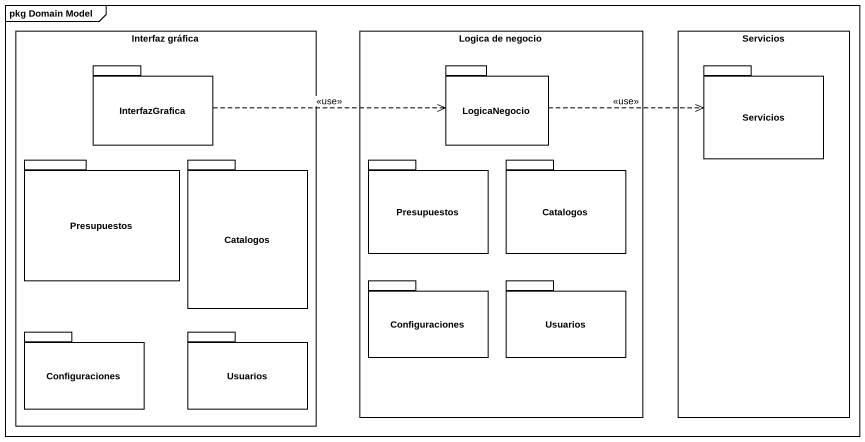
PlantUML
@startuml
mainframe pkg Domain Model
rectangle "Interfaz gráfica" as Interfaz_gráfica {
  package InterfazGrafica {
  }
  package Presupuestos {
  }
  package Catalogos {
  }
  package "Configuraciones" as Configuraciones_2 {
  }
  package "Usuarios" as Usuarios_2 {
  }
}
rectangle "Logica de negocio" as Logica_de_negocio {
  package LogicaNegocio {
  }
  package "Presupuestos" as Presupuestos_2 {
  }
  package "Catalogos" as Catalogos_2 {
  }
  package Configuraciones {
  }
  package Usuarios {
  }
}
rectangle Servicios {
  package "Servicios" as Servicios_2 {
  }
}
InterfazGrafica .right.> LogicaNegocio : <<use>>
LogicaNegocio .right.> Servicios_2 : <<use>>
@enduml
